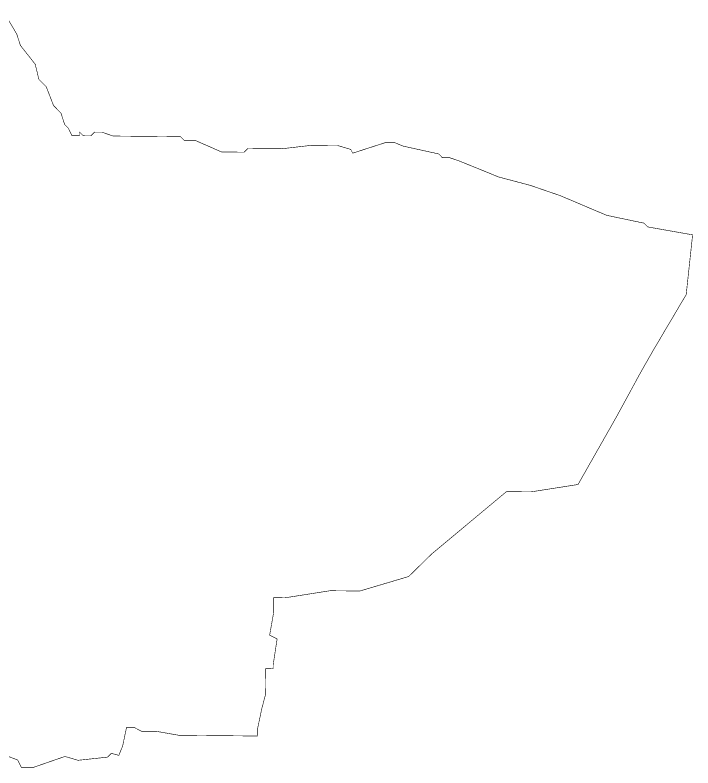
# Model space of a CAD drawing. Header units: metres. Extents: x 274630 to 279304, y 2074789 to 2078066.
# Drawn here: x 276967 to 279304, y 2075094 to 2077691 of the extents above; entities that cross this region are included whole.
import ezdxf

# ---------------------------------------------------------------- set-up
doc = ezdxf.new("R2010")
doc.units = ezdxf.units.M
doc.header["$MEASUREMENT"] = 0

msp = doc.modelspace()

# ---------------------------------------------------------------- linework, layer by layer
at = {"color": 6, "const_width": 2, "flags": 128}
msp.add_lwpolyline([(276934.7, 2077689.8), (276972.9, 2077624.9), (276985.4, 2077586.1), (277036.5, 2077521.1), (277048.9, 2077469.4), (277074.5, 2077443.3), (277099.7, 2077378.5), (277125.3, 2077352.5), (277137.8, 2077313.7), (277150.6, 2077300.7), (277163.3, 2077274.7), (277189.1, 2077274.5), (277189.2, 2077287.4), (277202, 2077274.4), (277227.8, 2077274.1), (277240.8, 2077287), (277266.6, 2077286.7), (277305.2, 2077273.4), (277365.1, 2077272.9), (277537.5, 2077271.3), (277550.3, 2077258.3), (277588.2, 2077258.3), (277679, 2077218.5), (277756.4, 2077217.8), (277769.4, 2077230.5), (277885.6, 2077229.5), (277989, 2077241.5), (278079.3, 2077240.7), (278124.3, 2077227.3), (278130.7, 2077214.4), (278247.2, 2077252), (278273, 2077251.8), (278305.1, 2077238.6), (278427.5, 2077211.7), (278440.2, 2077198.7), (278465.4, 2077198.7), (278497.1, 2077187.8), (278584.4, 2077152.5), (278633.3, 2077132.4), (278742.9, 2077103.4), (278846, 2077068), (279006.3, 2077000), (279135.1, 2076973), (279147.9, 2076960), (279302.5, 2076932.7), (279280.4, 2076726.5), (279166.1, 2076533.2), (279123.7, 2076458.6), (279038.8, 2076302.7), (278907.6, 2076071.6), (278752.5, 2076047.2), (278662.2, 2076048), (278532.1, 2075939.5), (278402.1, 2075831), (278323.9, 2075754.2), (278155.7, 2075704.2), (278052.5, 2075705.1), (277897.4, 2075680.7), (277858.7, 2075681), (277858.2, 2075629.4), (277844.6, 2075552.1), (277870.3, 2075539), (277856.6, 2075448.8), (277856.5, 2075435.8), (277830.7, 2075436.1), (277829.9, 2075345.8), (277817.4, 2075298), (277803, 2075229.8), (277802.8, 2075204), (277531.7, 2075206.5), (277454.4, 2075220.1), (277402.8, 2075220.5), (277377.1, 2075233.7), (277351.3, 2075233.9), (277337.8, 2075169.5), (277324.7, 2075137.4), (277298.9, 2075144.1), (277285.9, 2075131.2), (277184.2, 2075120.2), (277139, 2075133.5), (277027.4, 2075094.9), (276988.7, 2075095.2), (276976, 2075121.2), (276914.2, 2075145)], dxfattribs=at)

doc.saveas('drawing.dxf')
